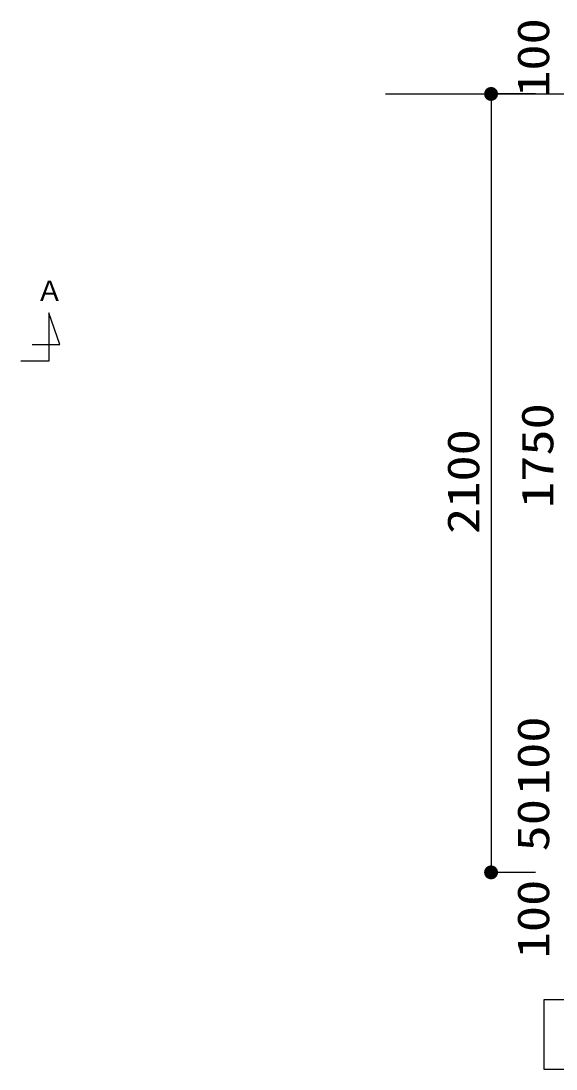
# Model space of a CAD drawing. Units: millimetres, scale not verified. Extents: x -8093 to 8093, y -5792 to 5792.
# Drawn here: x -2858 to -1413, y -902 to 1925 of the extents above; entities that cross this region are included whole.
import ezdxf
from ezdxf.enums import TextEntityAlignment as Align

# ---------------------------------------------------------------- set-up
doc = ezdxf.new("R2010")
doc.units = ezdxf.units.MM
doc.header["$LTSCALE"] = 30
for name, color, linetype, lineweight in [('0-1_00クル-フ-0躯体', 3, 'Continuous', 25), ('0-2_00クル-フ-1機器', 2, 'Continuous', 25), ('0-3_00クル-フ-6寸法', 132, 'Continuous', 25)]:
    doc.layers.add(name, color=color, linetype=linetype, lineweight=lineweight)
doc.styles.add('ＭＳ ゴシック', font='')
doc.styles.get('ＭＳ ゴシック').set_extended_font_data('MS Gothic')

msp = doc.modelspace()

# ---------------------------------------------------------------- linework, layer by layer
at = {"layer": '0-1_00クル-フ-0躯体'}
for points in [[(-2782.73, 1137.59), (-2782.73, 1007.59), (-2857.73, 1007.59)], [(-2827.73, 1052.59), (-2752.73, 1052.59), (-2782.73, 1137.59)]]:
    msp.add_lwpolyline(points, dxfattribs=at)
msp.add_lwpolyline([(882.01, -902.13), (882.01, -715.82), (-1446.15, -715.82), (-1446.15, -902.13)], close=True, dxfattribs=at)
at = {"layer": '0-2_00クル-フ-1機器'}
msp.add_line((-1873.85, 1728.45), (1008.8, 1728.45), dxfattribs=at)
at = {"layer": '0-3_00クル-フ-6寸法', "color": 4}
for p, q in [((-1468.77, 1728.45), (-1588.77, 1728.45)), ((-1588.77, 1728.45), (-1588.77, -371.55)), ((-1468.77, -371.55), (-1588.77, -371.55))]:
    msp.add_line(p, q, dxfattribs=at)
at = {"layer": '0-3_00クル-フ-6寸法'}
for points in [[(-1588.77, 1728.45), (-1607.49, 1729.63), (-1607.19, 1731.96)], [(-1588.77, 1728.45), (-1607.49, 1727.27), (-1607.49, 1729.63)], [(-1588.77, 1728.45), (-1607.19, 1724.94), (-1607.49, 1727.27)], [(-1588.77, 1728.45), (-1607.19, 1731.96), (-1606.61, 1734.24)], [(-1588.77, 1728.45), (-1606.61, 1722.66), (-1607.19, 1724.94)], [(-1588.77, 1728.45), (-1606.61, 1734.24), (-1605.74, 1736.43)], [(-1588.77, 1728.45), (-1605.74, 1720.47), (-1606.61, 1722.66)], [(-1588.77, 1728.45), (-1605.74, 1736.43), (-1604.61, 1738.5)], [(-1588.77, 1728.45), (-1604.61, 1718.4), (-1605.74, 1720.47)], [(-1588.77, 1728.45), (-1604.61, 1738.5), (-1603.22, 1740.4)], [(-1588.77, 1728.45), (-1603.22, 1716.5), (-1604.61, 1718.4)], [(-1588.77, 1728.45), (-1603.22, 1740.4), (-1601.61, 1742.12)], [(-1588.77, 1728.45), (-1601.61, 1714.78), (-1603.22, 1716.5)], [(-1588.77, 1728.45), (-1601.61, 1742.12), (-1599.8, 1743.62)], [(-1588.77, 1728.45), (-1599.8, 1713.28), (-1601.61, 1714.78)], [(-1588.77, 1728.45), (-1599.8, 1743.62), (-1597.81, 1744.88)], [(-1588.77, 1728.45), (-1597.81, 1712.02), (-1599.8, 1713.28)], [(-1588.77, 1728.45), (-1597.81, 1744.88), (-1595.68, 1745.88)], [(-1588.77, 1728.45), (-1595.68, 1711.02), (-1597.81, 1712.02)], [(-1588.77, 1728.45), (-1595.68, 1745.88), (-1593.44, 1746.61)], [(-1588.77, 1728.45), (-1593.44, 1710.29), (-1595.68, 1711.02)], [(-1588.77, 1728.45), (-1593.44, 1746.61), (-1591.12, 1747.05)], [(-1588.77, 1728.45), (-1591.12, 1709.85), (-1593.44, 1710.29)], [(-1588.77, 1728.45), (-1591.12, 1747.05), (-1588.77, 1747.2)], [(-1588.77, 1728.45), (-1588.77, 1709.7), (-1591.12, 1709.85)], [(-1588.77, 1728.45), (-1588.77, 1747.2), (-1586.42, 1747.05)], [(-1588.77, 1728.45), (-1586.42, 1747.05), (-1584.11, 1746.61)], [(-1588.77, 1728.45), (-1584.11, 1746.61), (-1581.87, 1745.88)], [(-1588.77, 1728.45), (-1581.87, 1745.88), (-1579.74, 1744.88)], [(-1588.77, 1728.45), (-1579.74, 1744.88), (-1577.75, 1743.62)], [(-1588.77, 1728.45), (-1577.75, 1743.62), (-1575.94, 1742.12)], [(-1588.77, 1728.45), (-1575.94, 1742.12), (-1574.33, 1740.4)], [(-1588.77, 1728.45), (-1574.33, 1740.4), (-1572.94, 1738.5)], [(-1588.77, 1728.45), (-1572.94, 1738.5), (-1571.81, 1736.43)], [(-1588.77, 1728.45), (-1571.81, 1736.43), (-1570.94, 1734.24)], [(-1588.77, 1728.45), (-1570.94, 1734.24), (-1570.36, 1731.96)], [(-1588.77, 1728.45), (-1570.36, 1731.96), (-1570.06, 1729.63)], [(-1588.77, 1728.45), (-1570.06, 1729.63), (-1570.06, 1727.27)], [(-1588.77, 1728.45), (-1586.42, 1709.85), (-1588.77, 1709.7)], [(-1588.77, 1728.45), (-1584.11, 1710.29), (-1586.42, 1709.85)], [(-1588.77, 1728.45), (-1581.87, 1711.02), (-1584.11, 1710.29)], [(-1588.77, 1728.45), (-1579.74, 1712.02), (-1581.87, 1711.02)], [(-1588.77, 1728.45), (-1577.75, 1713.28), (-1579.74, 1712.02)], [(-1588.77, 1728.45), (-1575.94, 1714.78), (-1577.75, 1713.28)], [(-1588.77, 1728.45), (-1574.33, 1716.5), (-1575.94, 1714.78)], [(-1588.77, 1728.45), (-1572.94, 1718.4), (-1574.33, 1716.5)], [(-1588.77, 1728.45), (-1571.81, 1720.47), (-1572.94, 1718.4)], [(-1588.77, 1728.45), (-1570.94, 1722.66), (-1571.81, 1720.47)], [(-1588.77, 1728.45), (-1570.36, 1724.94), (-1570.94, 1722.66)], [(-1588.77, 1728.45), (-1570.06, 1727.27), (-1570.36, 1724.94)], [(-1588.77, -371.55), (-1607.19, -368.04), (-1606.61, -365.76)], [(-1588.77, -371.55), (-1606.61, -365.76), (-1605.74, -363.57)], [(-1588.77, -371.55), (-1605.74, -363.57), (-1604.61, -361.5)], [(-1588.77, -371.55), (-1604.61, -361.5), (-1603.22, -359.6)], [(-1588.77, -371.55), (-1603.22, -359.6), (-1601.61, -357.88)], [(-1588.77, -371.55), (-1601.61, -357.88), (-1599.8, -356.38)], [(-1588.77, -371.55), (-1599.8, -356.38), (-1597.81, -355.12)], [(-1588.77, -371.55), (-1597.81, -355.12), (-1595.68, -354.12)], [(-1588.77, -371.55), (-1595.68, -354.12), (-1593.44, -353.39)], [(-1588.77, -371.55), (-1593.44, -353.39), (-1591.12, -352.95)], [(-1588.77, -371.55), (-1591.12, -352.95), (-1588.77, -352.8)], [(-1588.77, -371.55), (-1588.77, -352.8), (-1586.42, -352.95)], [(-1588.77, -371.55), (-1586.42, -352.95), (-1584.11, -353.39)], [(-1588.77, -371.55), (-1584.11, -353.39), (-1581.87, -354.12)], [(-1588.77, -371.55), (-1581.87, -354.12), (-1579.74, -355.12)], [(-1588.77, -371.55), (-1579.74, -355.12), (-1577.75, -356.38)], [(-1588.77, -371.55), (-1577.75, -356.38), (-1575.94, -357.88)], [(-1588.77, -371.55), (-1575.94, -357.88), (-1574.33, -359.6)], [(-1588.77, -371.55), (-1574.33, -359.6), (-1572.94, -361.5)], [(-1588.77, -371.55), (-1572.94, -361.5), (-1571.81, -363.57)], [(-1588.77, -371.55), (-1571.81, -363.57), (-1570.94, -365.76)], [(-1588.77, -371.55), (-1570.94, -365.76), (-1570.36, -368.04)], [(-1588.77, -371.55), (-1607.49, -370.37), (-1607.19, -368.04)], [(-1588.77, -371.55), (-1607.49, -372.73), (-1607.49, -370.37)], [(-1588.77, -371.55), (-1607.19, -375.06), (-1607.49, -372.73)], [(-1588.77, -371.55), (-1606.61, -377.34), (-1607.19, -375.06)], [(-1588.77, -371.55), (-1605.74, -379.53), (-1606.61, -377.34)], [(-1588.77, -371.55), (-1604.61, -381.6), (-1605.74, -379.53)], [(-1588.77, -371.55), (-1603.22, -383.5), (-1604.61, -381.6)], [(-1588.77, -371.55), (-1601.61, -385.22), (-1603.22, -383.5)], [(-1588.77, -371.55), (-1599.8, -386.72), (-1601.61, -385.22)], [(-1588.77, -371.55), (-1597.81, -387.98), (-1599.8, -386.72)], [(-1588.77, -371.55), (-1595.68, -388.98), (-1597.81, -387.98)], [(-1588.77, -371.55), (-1593.44, -389.71), (-1595.68, -388.98)], [(-1588.77, -371.55), (-1591.12, -390.15), (-1593.44, -389.71)], [(-1588.77, -371.55), (-1588.77, -390.3), (-1591.12, -390.15)], [(-1588.77, -371.55), (-1570.36, -368.04), (-1570.06, -370.37)], [(-1588.77, -371.55), (-1570.06, -370.37), (-1570.06, -372.73)], [(-1588.77, -371.55), (-1586.42, -390.15), (-1588.77, -390.3)], [(-1588.77, -371.55), (-1584.11, -389.71), (-1586.42, -390.15)], [(-1588.77, -371.55), (-1581.87, -388.98), (-1584.11, -389.71)], [(-1588.77, -371.55), (-1579.74, -387.98), (-1581.87, -388.98)], [(-1588.77, -371.55), (-1577.75, -386.72), (-1579.74, -387.98)], [(-1588.77, -371.55), (-1575.94, -385.22), (-1577.75, -386.72)], [(-1588.77, -371.55), (-1574.33, -383.5), (-1575.94, -385.22)], [(-1588.77, -371.55), (-1572.94, -381.6), (-1574.33, -383.5)], [(-1588.77, -371.55), (-1571.81, -379.53), (-1572.94, -381.6)], [(-1588.77, -371.55), (-1570.94, -377.34), (-1571.81, -379.53)], [(-1588.77, -371.55), (-1570.36, -375.06), (-1570.94, -377.34)], [(-1588.77, -371.55), (-1570.06, -372.73), (-1570.36, -375.06)]]:
    msp.add_solid(points, dxfattribs=at)

# ---------------------------------------------------------------- texts
at = {"layer": '0-1_00クル-フ-0躯体', "color": 4, "style": 'ＭＳ ゴシック'}
msp.add_text('Ａ', height=54.99, dxfattribs=at).set_placement((-2817.79, 1153.2), align=Align.BOTTOM_LEFT)
at = {"layer": '0-3_00クル-フ-6寸法', "color": 3, "style": 'ＭＳ ゴシック', "width": 1.2}
for s, p in [('100', (-1405.87, 1720.6)), ('1750', (-1394.62, 611.16)), ('2100', (-1594.62, 541.31)), ('100', (-1405.87, -163.1)), ('50', (-1405.87, -315.12)), ('100', (-1405.87, -603.54))]:
    msp.add_text(s, height=86.66, rotation=90, dxfattribs=at).set_placement(p, align=Align.BOTTOM_LEFT)

doc.saveas('drawing.dxf')
